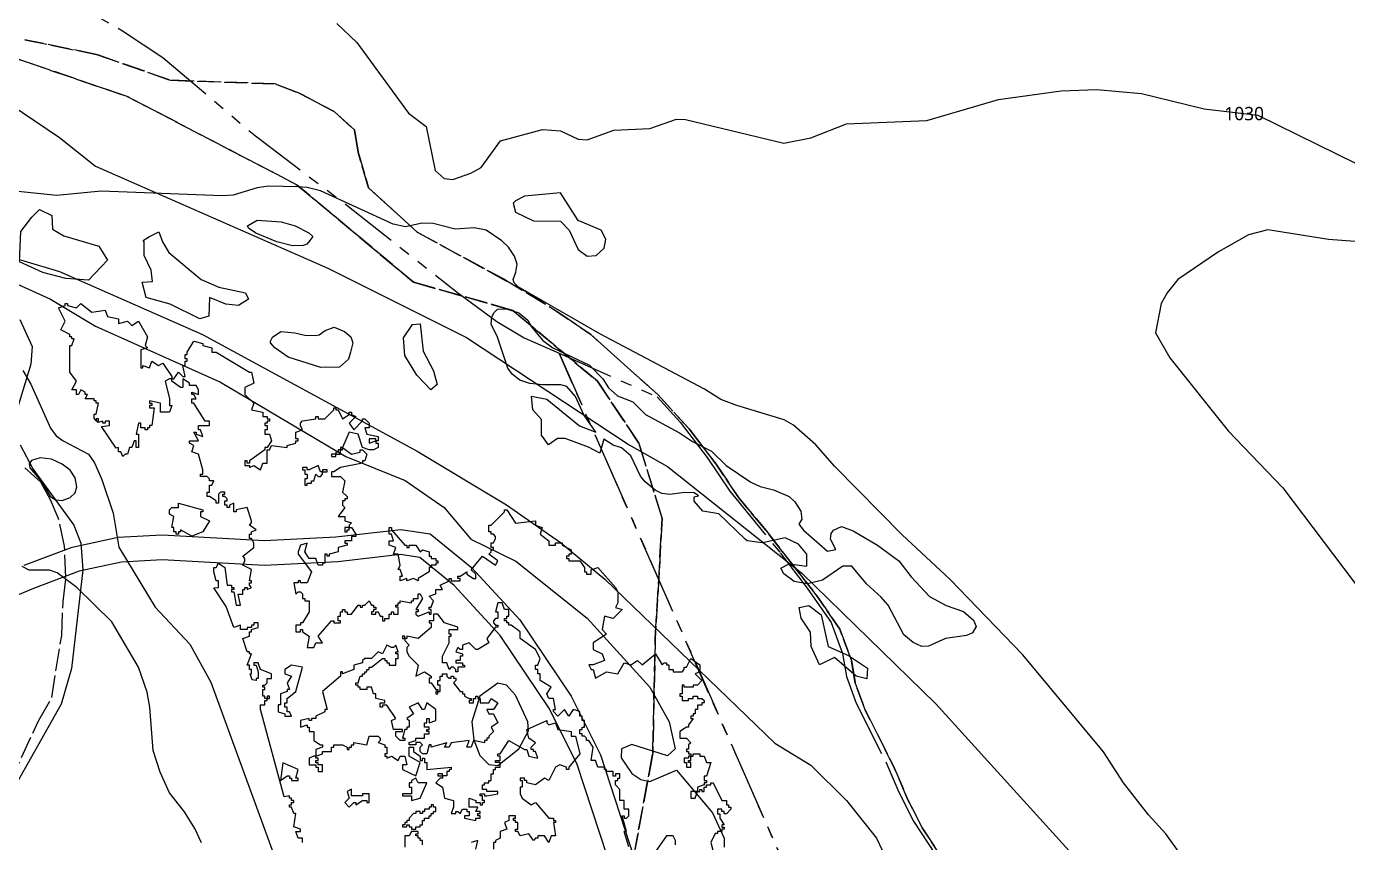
# Model space of a CAD drawing. Header units: metres. Extents: x -400 to 800, y -650 to 500.
# Drawn here: x 329.3 to 478.2, y 0.2 to 92.2 of the extents above; entities that cross this region are included whole.
import ezdxf
from ezdxf.enums import TextEntityAlignment as Align

# ---------------------------------------------------------------- set-up
doc = ezdxf.new("R2010")
doc.units = ezdxf.units.M
doc.header["$LTSCALE"] = 2
doc.linetypes.add('DASHED', pattern=[1.524, 1.27, -0.254])
doc.linetypes.add('PHANTOM', pattern=[6.35, 3.175, -0.635, 0.635, -0.635, 0.635, -0.635])
for name, color, linetype in [('SITE-FLOOD-LIMIT', 5, 'DASHED'), ('SITE-PATH', 84, 'CONTINUOUS'), ('SITE-PROPERTY', 7, 'PHANTOM'), ('SITE-TREE-CANOPY', 94, 'CONTINUOUS'), ('SITE-WATER-EDGE', 5, 'CONTINUOUS'), ('TEXT-CONTOUR', 8, 'CONTINUOUS'), ('TOPO-CONTOUR-MAJOR', 8, 'CONTINUOUS'), ('TOPO-CONTOUR-MINOR', 9, 'CONTINUOUS')]:
    doc.layers.add(name, color=color, linetype=linetype)
doc.styles.add('OpenSans', font='OpenSans-Regular.ttf')

msp = doc.modelspace()

# ---------------------------------------------------------------- linework, layer by layer
at = {"layer": 'SITE-FLOOD-LIMIT'}
for points in [[(320.42, 91.24), (340.64, 84.31), (359.83, 74.33), (372.93, 63.38), (384.11, 60.21), (393.65, 52.22), (398.32, 45.24), (400.95, 36.79), (400.17, 23.25), (399.89, 10.32), (397.74, -1.33), (396.35, -12.48), (390.79, -25.46), (377.39, -51.82), (366.03, -68.36), (356.7, -80.63), (344.18, -95.54), (336.13, -104.65), (323.33, -128.88)], [(323.33, -128.88), (336.13, -104.65), (344.18, -95.54), (356.7, -80.63), (366.03, -68.36), (377.39, -51.82), (390.79, -25.46), (396.35, -12.48), (397.74, -1.33), (399.89, 10.32), (400.17, 23.25), (400.95, 36.79), (398.32, 45.24), (393.65, 52.22), (384.11, 60.21), (372.93, 63.38), (359.83, 74.33), (340.64, 84.31), (320.42, 91.24)], [(432.69, -1.81), (430.26, 1.92), (428.6, 5.15), (427.14, 8.59), (423.81, 15.21), (422.71, 18.2), (422.27, 20.78), (420.97, 24.28), (418.28, 28.16), (412.61, 35.46), (409.57, 39.09), (407.03, 42.87), (403.99, 46.85), (400.44, 50.72), (392.89, 57.5), (386.13, 62), (373.34, 69.02), (367.85, 74.02), (366.69, 78.04), (366.27, 80.53), (363.99, 82.61), (360.05, 84.68), (357.35, 85.72), (345.51, 86.14), (337.21, 89.04), (329.12, 90.7)], [(329.12, 90.7), (337.21, 89.04), (345.51, 86.14), (357.35, 85.72), (360.05, 84.68), (363.99, 82.61), (366.27, 80.53), (366.69, 78.04), (367.85, 74.02), (373.34, 69.02), (383.01, 63.79), (389.2, 60.05), (392.89, 57.5), (400.44, 50.72), (403.99, 46.85), (407.03, 42.87), (409.57, 39.09), (412.61, 35.46), (418.28, 28.16), (420.97, 24.28), (422.27, 20.78), (422.71, 18.2), (423.81, 15.21), (427.14, 8.59), (428.6, 5.15), (430.26, 1.92), (432.69, -1.81)], [(327.46, 7.05), (330.67, 13.97), (332.15, 16.57), (333.28, 23.59), (333.44, 27.41), (333.75, 30.11), (333.6, 33.62), (332.89, 36.83), (332.03, 38.86), (330.92, 40.85), (329.14, 42.48)]]:
    msp.add_lwpolyline(points, dxfattribs=at)
at = {"layer": 'SITE-PATH'}
for points in [[(329.04, 31.49), (334.47, 33.53), (339.63, 34.64), (344.6, 34.9), (356.14, 34.27), (364.16, 34.69), (371.5, 35.52), (374.8, 35.04), (379.45, 31.24), (384.89, 25.32), (390.68, 16.72), (393.99, 10.11), (400.01, -8.33)], [(397.32, -9.14), (391.38, 9.05), (388.25, 15.3), (382.67, 23.57), (377.52, 29.19), (373.63, 32.37), (371.46, 32.69), (364.39, 31.89), (356.14, 31.45), (344.59, 32.09), (340, 31.84), (335.26, 30.83), (330.09, 28.87), (316.28, 23.09)]]:
    msp.add_lwpolyline(points, dxfattribs=at)
at = {"layer": 'SITE-PROPERTY'}
for points in [[(326.12, 99.22), (330.79, 96.95), (340.13, 91.72), (344.69, 88.71), (355.1, 79.87), (365.42, 72.05), (377.87, 62.22), (382.33, 58.95), (385.4, 57.11), (389.32, 55.38), (413.9, -0.4), (421.55, -17.74), (283.84, -18.14)], [(326.12, 99.22), (330.79, 96.95), (340.13, 91.72), (344.69, 88.71), (355.1, 79.87), (365.42, 72.05), (377.87, 62.22), (382.33, 58.95), (385.4, 57.11), (389.32, 55.38), (413.9, -0.4), (421.55, -17.74), (283.84, -18.14)], [(421.55, -17.74), (389.32, 55.38), (400.37, 50.46), (402.99, 47.6), (406.03, 43.62), (408.57, 39.84), (414.24, 32.89), (417.28, 28.91), (419.97, 25.03), (421.27, 21.54), (421.72, 18.94), (422.81, 15.96), (426.14, 9.34), (427.6, 5.91), (429.26, 2.67), (431.7, -1.06)]]:
    msp.add_lwpolyline(points, dxfattribs=at)
at = {"layer": 'SITE-TREE-CANOPY'}
for points in [[(332.24, 69.34), (333.51, 68.62), (337.48, 67.43), (338.44, 65.85), (336.3, 63.62), (333.75, 63.78), (331.14, 64.49), (328.53, 65.67), (328.66, 69.08), (329.91, 70.71), (330.78, 71.58), (332.17, 70.89)], [(361.24, 68.09), (360.91, 67.66), (360.48, 67.5), (359.29, 67.46), (357.51, 67.92), (355.15, 68.92), (354.34, 69.47), (354.23, 69.74), (355.32, 70.37), (358.02, 70.19), (359.59, 69.73), (361.14, 68.96), (361.57, 68.52)], [(343.19, 68.54), (344.24, 69.07), (344.63, 67.91), (345.35, 66.72), (348.99, 63.7), (350.98, 62.83), (354, 62.2), (354.31, 61.48), (353.2, 60.76), (351.77, 60.92), (349.95, 61.64), (349.87, 59.57), (348.83, 59.25), (345.5, 60.92), (342.8, 61.64), (342.33, 63.38), (343.52, 63.47), (343.36, 64.74), (342.56, 66.4), (342.56, 67.91), (342.44, 68.08)], [(345.43, 52.49), (344.93, 52.24), (345.43, 50.24), (345.43, 49.5), (345.68, 49.5), (345.43, 48.74), (344.43, 48.74), (344.43, 49.74), (343.18, 50), (343.18, 49.74), (343.43, 49.74), (343.43, 49.5), (343.18, 49.5), (343.18, 49.24), (343.68, 49.24), (343.43, 47.24), (343.18, 47.24), (343.18, 46.99), (342.93, 46.99), (342.93, 46.74), (342.68, 46.74), (342.68, 46.99), (342.18, 46.99), (342.18, 47.49), (341.93, 47.49), (341.68, 46.25), (341.93, 46.25), (341.93, 44.75), (341.68, 44.75), (341.68, 45.49), (341.43, 45.49), (341.18, 44.75), (340.93, 44.75), (340.68, 43.99), (340.43, 43.99), (340.18, 43.75), (339.93, 44.25), (339.68, 44.28), (339.68, 44.75), (339.43, 44.67), (337.76, 47.13), (338.68, 47.24), (338.68, 47.74), (338.18, 47.74), (338.18, 47.49), (337.93, 47.49), (337.93, 47.74), (337.36, 47.58), (337.21, 47.74), (337.43, 47.74), (337.43, 47.99), (337.18, 47.99), (337.18, 47.77), (336.93, 48.05), (336.93, 48.5), (337.18, 48.5), (337.43, 49.74), (337.18, 49.74), (337.18, 50), (336.93, 50), (336.93, 50.24), (335.93, 50.24), (336.18, 50.74), (335.93, 50.74), (335.93, 51), (335.43, 51.24), (335.18, 50.74), (334.93, 50.74), (334.93, 51.24), (334.43, 51.24), (334.93, 52.24), (334.18, 53.25), (334.18, 56.24), (334.43, 56.24), (334.68, 56.99), (334.43, 56.99), (334.43, 57.24), (334.18, 57.24), (334.18, 57.49), (333.18, 58), (333.68, 59), (332.93, 60.5), (333.68, 60.74), (333.68, 60.99), (333.93, 60.99), (333.93, 60.74), (334.93, 60.5), (335.43, 60.99), (336.68, 60), (338.18, 60.24), (338.43, 59.5), (339.68, 59.24), (339.68, 58.74), (340.68, 59), (341.18, 58.5), (341.93, 59), (342.93, 57.24), (342.68, 56.25), (342.93, 55.99), (342.18, 55.75), (342.18, 53.75), (342.43, 53.75), (342.43, 53.99), (343.18, 53.75), (343.43, 54.49), (344.18, 53.99), (344.68, 54.25), (345.68, 52.74), (345.68, 52.49)], [(411.95, 34.07), (410.54, 34.25), (410.28, 34.42), (407.34, 37.27), (405.51, 37.59), (404.56, 38.7), (404.56, 39.18), (405.02, 39.3), (404.55, 39.66), (403.47, 39.69), (401.81, 39.47), (400.91, 39.59), (400.17, 39.95), (399.04, 40.88), (398.51, 41.54), (397.4, 43.82), (396.38, 44.7), (395.41, 45.03), (394.37, 45.69), (393.92, 44.1), (392.65, 44.81), (390.03, 45.77), (389.16, 45.77), (388.13, 45.04), (387.33, 46.16), (387.33, 47.9), (386.38, 49.01), (386.22, 50.53), (387.96, 50.2), (391.62, 47.19), (393.48, 46.47), (392.1, 48.42), (391.16, 50.49), (390.2, 51.64), (389.52, 51.83), (387.47, 51.8), (386.04, 51.95), (384.91, 52.35), (384.05, 53.01), (383.57, 53.71), (382.37, 57.19), (381.68, 58.66), (381.74, 59.47), (382.02, 59.95), (382.4, 60.33), (383.39, 60.37), (384.78, 59.92), (385.8, 59.09), (386.22, 58.34), (387.45, 56.86), (388.62, 55.98), (392.76, 54.04), (394.26, 52.51), (394.89, 51.47), (395.91, 50.59), (397.65, 49.89), (399.08, 48.46), (402.89, 46.4), (404.36, 45.42), (406.5, 44.36), (408.15, 42.72), (410.94, 40.85), (411.97, 40.35), (413.48, 40), (415.25, 39.23), (415.9, 38.62), (416.58, 37.59), (416.68, 36.68), (416.35, 36.13), (416.86, 35.44), (419.56, 33.06), (420.53, 33.26), (419.91, 34.41), (419.97, 35.05), (420.25, 35.43), (421.17, 35.85), (422.47, 35.36), (425.2, 33.75), (427.62, 31.99), (429, 30.19), (431.07, 27.97), (432.96, 26.95), (434.9, 26.29), (436.03, 25.3), (436.34, 24.59), (435.9, 23.89), (435.25, 23.57), (432.87, 23.23), (430.96, 22.38), (430.2, 22.34), (429.24, 22.78), (428.17, 23.66), (426.42, 26.98), (425.62, 27.91), (423.96, 29.39), (422.32, 31.39), (421.3, 31.39), (419, 29.81), (417.34, 29.41), (415.83, 29.65), (414.64, 30.53), (414.32, 31.16), (415.27, 31.64), (417.26, 31.39), (417.26, 32.75), (416.3, 33.86), (414.79, 34.57), (412.25, 34.02)], [(365.81, 55.51), (365.61, 54.7), (364.57, 53.8), (362.47, 53.77), (358.8, 54.95), (357.3, 55.99), (356.82, 56.54), (356.82, 56.75), (357.05, 57.18), (357.97, 57.82), (359.54, 57.69), (360.67, 57.4), (361.86, 57.39), (362.29, 57.45), (362.95, 57.93), (363.97, 58.32), (365.16, 57.84), (365.86, 57.24), (366.07, 56.54)], [(374, 55.6), (375.18, 53.39), (375.58, 51.87), (374.87, 51.24), (373.28, 52.91), (371.94, 55.13), (371.78, 57.11), (372.81, 58.63), (373.68, 58.7)], [(364.68, 44.74), (364.68, 44.49), (364.93, 44.49), (364.93, 44.74)], [(368.68, 45.75), (367.93, 45.75), (367.93, 45.24), (368.68, 45.49)], [(363.68, 43.99), (363.68, 43.74), (364.18, 43.74), (364.18, 43.99)], [(364.43, 44.49), (364.43, 44.24), (364.18, 44.24), (364.18, 43.99), (364.68, 43.99), (364.68, 44.49)], [(362.43, 42), (362.18, 42.74), (361.18, 42.24), (360.93, 42.24), (360.93, 42.5), (360.43, 42.5), (360.43, 42.24), (360.68, 42.24), (360.68, 41.74), (360.93, 41.74), (360.93, 41.24), (360.68, 41.24), (360.68, 40.5), (360.93, 40.5), (360.93, 40.74), (361.43, 40.74), (361.43, 41), (361.68, 41), (361.93, 41.74), (362.18, 41.5), (362.43, 41.5), (362.68, 41.74), (362.68, 42)], [(363.18, 42), (363.18, 42.24), (362.68, 42.24), (362.68, 42)], [(349.18, 35.25), (347.93, 34.75), (346.68, 35.49), (346.68, 35.25), (346.43, 35.25), (346.43, 34.99), (346.18, 34.99), (346.18, 35.25), (345.93, 35.25), (345.93, 35.75), (345.68, 35.75), (345.93, 36.99), (345.43, 37.24), (345.43, 37.74), (345.68, 37.99), (346.43, 37.99), (346.43, 38.49), (349.18, 37.74), (349.18, 37.49), (348.93, 37.49), (348.93, 36.99), (349.93, 36.49)], [(365.18, 35.75), (365.18, 35.24), (365.43, 35.24), (365.43, 35.49), (365.68, 35.49), (365.68, 35.75)], [(371.93, 33.74), (372.18, 33.74), (372.18, 33.5), (372.43, 33.5), (372.43, 33.74), (373.18, 33.74), (373.68, 33), (373.93, 33.24), (374.68, 33), (374.68, 32.5), (374.93, 32.5), (374.93, 32.24), (375.43, 32.24), (375.43, 32), (375.68, 32), (375.68, 31.74), (375.43, 31.74), (375.43, 31.5), (374.93, 31.5), (374.93, 31.24), (374.68, 31.24), (374.68, 30.74), (373.43, 29.99), (373.43, 29.74), (372.93, 29.99), (372.18, 29.74), (372.18, 29.99), (371.43, 29.74), (371.43, 30.24), (371.68, 30.24), (371.43, 31), (371.18, 31), (371.43, 31.5), (371.18, 32.74), (370.68, 32.74), (370.93, 33.5), (370.18, 33.74), (370.18, 34.24), (370.68, 34.24), (370.43, 34.99), (370.18, 34.99), (370.18, 35.75), (370.43, 35.75), (370.43, 35.49)], [(419.64, 22.35), (421.94, 21.31), (424.09, 19.89), (424, 18.7), (422.81, 19.01), (420.36, 21.08), (418.69, 20.28), (417.73, 22.35), (417.65, 23.94), (416.62, 25.52), (416.39, 26.71), (417.49, 26.95), (418.85, 25.92)], [(371.93, 23.5), (371.68, 23.5), (371.68, 23.24), (371.93, 23.24)], [(358.93, 17.49), (358.68, 17.49), (358.68, 17.25), (357.93, 16.99), (357.93, 15.75), (357.68, 15.75), (357.68, 14.99), (358.43, 14.74), (358.43, 14.49), (359.18, 14.49), (358.93, 14.99), (358.68, 14.99), (358.68, 15.49), (358.43, 15.49), (358.43, 15.99), (358.68, 15.99), (358.68, 16.49), (359.68, 17.25), (360.43, 19.99), (359.18, 20.24), (358.43, 19.74), (358.43, 19.24), (359.18, 18.99), (358.68, 18.25)], [(356.68, 16.49), (356.68, 16.75), (356.43, 16.75), (356.43, 16.49)], [(375.43, 17.25), (375.43, 16.99), (375.68, 16.99), (375.68, 17.25)], [(357.93, 7.25), (358.68, 7.75), (358.93, 7.75), (358.93, 7.49), (359.18, 7.49), (359.18, 7.25), (359.93, 7.25), (359.93, 7.49), (359.68, 7.49), (359.93, 8.49), (358.18, 9.24)], [(361.68, 9.99), (361.18, 9.74), (361.18, 8.99), (361.93, 8.99), (361.93, 8.75), (362.18, 8.75), (362.18, 8.25), (362.68, 8.25), (362.68, 8.99), (362.18, 8.99), (362.18, 9.24), (361.93, 9.24), (361.93, 9.49), (362.18, 9.49), (362.18, 9.74), (361.93, 9.74), (361.93, 9.99)], [(403.93, 9.99), (403.93, 9.75), (403.43, 9.75), (403.43, 9.25), (403.68, 9.25), (403.68, 8.75), (404.18, 8.75), (404.18, 9.25), (403.93, 9.25), (403.93, 9.49), (404.18, 9.49), (404.18, 9.99)], [(372.68, 7.25), (372.68, 6.99), (372.43, 6.99), (372.43, 6.49), (372.68, 6.49), (372.68, 5.74), (371.68, 5.74), (371.68, 5.49), (372.68, 5.49), (372.68, 4.99), (373.68, 5.24), (374.43, 6.99), (373.43, 6.99), (373.18, 7.49)], [(376.18, 7.99), (375.68, 7.99), (375.68, 7.75), (376.18, 7.75)], [(367.93, 4.74), (367.93, 5.74), (367.18, 5.74), (367.18, 5.49), (365.93, 5.49), (365.93, 6.25), (365.43, 5.99), (365.68, 5.24), (365.18, 4.74), (365.68, 4.24), (366.18, 4.74), (366.43, 4.74), (366.43, 4.49), (367.18, 4.99), (367.68, 4.99), (367.68, 4.74)], [(404.18, 6), (404.18, 5.24), (404.68, 5.24), (404.93, 6)], [(374.93, 4.24), (374.68, 4.24), (374.68, 4), (374.18, 4), (374.18, 3.74), (373.93, 3.74), (373.93, 3.5), (373.68, 3.5), (373.68, 3.74), (373.18, 3.74), (373.18, 3.5), (372.93, 3.5), (372.43, 3), (372.43, 2.74), (372.18, 2.74), (372.18, 2.5), (371.93, 2.5), (371.93, 2.24), (371.68, 2.24), (371.68, 2), (372.18, 2), (372.18, 2.24), (372.43, 2.24), (372.43, 2), (372.68, 2), (372.68, 1.74), (373.18, 1.74), (373.18, 2), (373.68, 2), (373.68, 2.24), (373.93, 2.24), (373.93, 2.74), (374.18, 2.74), (374.18, 3), (374.68, 3), (374.68, 3.24), (374.93, 3.24), (374.93, 3.5), (375.18, 3.5), (375.18, 3.74), (375.43, 3.74), (375.43, 4.24), (375.18, 4.24), (375.18, 4.5), (374.93, 4.5)]]:
    msp.add_lwpolyline(points, close=True, dxfattribs=at)
for points in [[(360.43, 0.24), (360.43, 0.74), (359.93, 0.74), (359.68, 1.5), (360.18, 1.5), (360.18, 1.74), (359.43, 2), (359.68, 3.5), (359.43, 3.5), (359.18, 4.24), (358.93, 4.24), (358.93, 4.49), (359.18, 4.49), (359.18, 4.74), (359.43, 4.74), (359.43, 4.99), (359.18, 4.99), (359.18, 5.24), (358.93, 5.24), (358.93, 5.49), (358.35, 5.39), (355.68, 15.25), (355.68, 15.75), (356.18, 15.75), (356.18, 16.25), (356.43, 16.25), (356.43, 16.49), (356.18, 16.49), (356.18, 16.75), (355.93, 16.75), (355.93, 17.49), (356.18, 17.49), (356.18, 17.75), (355.93, 17.75), (355.93, 17.99), (356.18, 17.99), (356.43, 18.25), (356.43, 18.74), (356.93, 18.74), (356.93, 19.24), (355.68, 19.74), (355.43, 20.5), (354.93, 20.5), (354.93, 20.24), (355.18, 20.24), (355.43, 19.49), (355.43, 18.74), (355.18, 18.74), (355.18, 18.49), (354.73, 18.56), (354.51, 19.24), (354.68, 19.24), (354.68, 19.74), (354.43, 19.74), (354.43, 20.24), (354.19, 20.24), (354.68, 21.5), (354.43, 21.5), (354.43, 21.74), (354.18, 21.74), (353.68, 23.24), (354.43, 23.49), (354.43, 23.99), (354.68, 23.99), (354.68, 24.24), (355.43, 24.49), (355.43, 24.99), (354.93, 24.99), (354.93, 24.74), (354.68, 24.74), (354.68, 24.49), (354.18, 24.49), (354.18, 24.24), (353.43, 24.24), (353.43, 24.74), (352.69, 24.49), (351.82, 26.83), (350.43, 28.94), (350.93, 28.99), (350.93, 29.74), (350.68, 29.74), (350.43, 30.74), (350.43, 31.24), (350.68, 31.24), (350.93, 31.74), (351.68, 31.24), (351.93, 29.24), (352.43, 29.24), (352.43, 28.99), (352.68, 28.99), (352.68, 28.74), (352.43, 28.74), (352.43, 28.49), (352.68, 28.49), (352.93, 26.99), (353.43, 26.99), (353.18, 28.24), (353.68, 28.24), (353.68, 28.74), (353.93, 28.74), (353.93, 28.99), (354.18, 28.99), (354.18, 28.74), (354.68, 28.99), (354.43, 29.24), (354.43, 29.49), (354.68, 29.49), (354.68, 29.74), (354.43, 29.74), (354.68, 31), (353.68, 31.5), (353.93, 32), (353.93, 32.24), (353.68, 32.5), (354.93, 33.49), (354.93, 33.99), (354.68, 34.49), (354.43, 34.49), (354.43, 34.99), (354.68, 34.99), (354.68, 35.25), (355.18, 35.49), (354.43, 35.99), (354.68, 36.25), (354.68, 36.49), (354.18, 37.99), (352.93, 37.74), (352.93, 37.49), (352.68, 37.49), (352.68, 38.49), (352.18, 38.24), (352.18, 37.99), (351.93, 37.99), (351.93, 38.24), (351.68, 38.24), (351.68, 38.74), (351.93, 38.74), (351.93, 38.99), (351.68, 39.24), (351.43, 39.24), (351.43, 39.5), (351.68, 39.5), (351.68, 39.74), (351.18, 39.74), (350.93, 39.5), (350.93, 38.49), (350.68, 38.49), (350.68, 38.74), (349.93, 39.24), (349.68, 39.24), (349.68, 39.74), (349.93, 39.74), (349.93, 40.5), (350.18, 40.5), (350.43, 41), (349.93, 41), (349.93, 41.24), (349.68, 41.5), (348.93, 41.5), (348.93, 41.74), (349.18, 41.74), (349.18, 42.24), (348.68, 43.99), (347.93, 44.25), (348.18, 44.99), (347.68, 45.25), (347.68, 45.49), (348.68, 45.49), (348.18, 46.49), (348.43, 46.49), (348.43, 46.25), (349.18, 45.99), (348.93, 46.75), (348.68, 46.75), (348.68, 47.24), (349.93, 47.24), (349.93, 47.74), (349.43, 47.74), (348.18, 49.74), (347.93, 49.74), (347.93, 50.24), (348.43, 50.24), (348.18, 50.74), (347.93, 50.74), (347.93, 51), (348.68, 50.74), (348.68, 51.24), (348.43, 51.74), (347.68, 51.74), (347.68, 51.99), (346.93, 52.49), (346.93, 51.5), (346.68, 51.5), (345.68, 52.24), (345.68, 52.49), (345.93, 52.49), (346.43, 53.24), (346.93, 52.74), (347.18, 52.74), (346.93, 53.99), (347.18, 53.99), (347.18, 54.49), (347.43, 54.49), (347.43, 54.75), (347.18, 54.75), (347.18, 55.25), (347.43, 55.25), (347.43, 55.49), (348.18, 56.75), (349.18, 56.49), (349.18, 56.25), (350.18, 55.99), (350.18, 55.49), (350.68, 55.49), (354.43, 53.24), (354.68, 53.24), (354.93, 52), (353.93, 51.5), (353.93, 50.74), (354.93, 49.74), (354.68, 48.99), (355.93, 48.74), (355.93, 48.24), (356.43, 48.24), (356.43, 47.99), (356.68, 47.99), (356.68, 47.74), (356.43, 47.74), (356.43, 47.49), (356.18, 47.49), (356.18, 47.25), (356.43, 47.25), (356.43, 46.75), (356.18, 46.75), (356.18, 46.25), (356.68, 46.25), (356.93, 45.49), (356.43, 44.75), (356.18, 44.75), (356.18, 44.49), (354.43, 43.24), (354.43, 42.99), (354.18, 42.99), (354.18, 43.24), (353.93, 43.24), (353.93, 42.74), (354.43, 42.74), (354.43, 42.5), (354.93, 42.74), (355.68, 42.24), (355.93, 42.99), (356.43, 42.99), (356.43, 44.49), (356.68, 44.49), (356.93, 44.99), (358.68, 44.75), (358.68, 44.99), (359.68, 45.25), (359.68, 45.49), (359.93, 45.49), (359.93, 45.75), (359.68, 45.75), (359.68, 46.49), (360.43, 46.75), (360.18, 47.25), (360.18, 47.49), (360.43, 47.75), (361.93, 47.99), (361.93, 48.24), (362.18, 48.24), (362.18, 47.99), (362.93, 47.99), (363.93, 48.99), (363.93, 49.24), (364.18, 49.24), (364.18, 48.99), (364.43, 48.99), (364.93, 47.99), (365.68, 48.49), (365.68, 48.74), (365.93, 48.74), (365.93, 48.49), (366.43, 48.24), (365.68, 47.49), (366.18, 46.75), (367.18, 47.75), (367.18, 47.99), (367.43, 47.99), (367.93, 47.49), (367.93, 46.99), (367.43, 46.99), (367.68, 46.25), (368.93, 45.99), (368.93, 45.49), (368.68, 45.49), (368.68, 45.24), (368.93, 45.24), (368.93, 44.74), (368.43, 44.49), (367.93, 44.49), (367.18, 44.74), (366.68, 46.25), (365.68, 46.49), (364.93, 44.74), (365.93, 43.99), (366.93, 44.24), (366.93, 44.49), (367.18, 44.49), (367.68, 43.99), (367.43, 43.24), (367.18, 43.24), (367.18, 43), (364.68, 42.5), (363.93, 42), (363.68, 42), (363.68, 41.5), (364.68, 41.5), (365.18, 41), (364.93, 39.74), (365.43, 39.24), (365.43, 38.99), (365.18, 38.99), (365.18, 38.74), (364.93, 38.74), (364.93, 38.25), (365.18, 37.99), (364.43, 36.99), (365.18, 36.99), (365.18, 36.49), (365.93, 36.25), (365.68, 35.99), (365.68, 35.75), (365.93, 35.75), (366.43, 34.99), (366.43, 34.74), (365.93, 34.74), (365.93, 34.24), (365.18, 34.24), (365.18, 33.99), (365.43, 33.99), (365.43, 33.74), (364.43, 33.49), (364.43, 33), (363.43, 32.74), (363.43, 32.5), (363.18, 32.5), (363.18, 32.74), (362.93, 32.74), (362.93, 31.74), (362.68, 31.74), (362.68, 31.5), (362.18, 31.5), (361.93, 32.24), (361.18, 32.24), (360.68, 33), (360.93, 33.99), (360.18, 33.74), (359.93, 33), (359.93, 32.74), (361.43, 30.74), (360.93, 29.49), (360.18, 29.49), (360.18, 29.74), (359.93, 29.74), (359.93, 29.49), (359.43, 29.49), (359.68, 28.24), (359.93, 28.49), (360.18, 28.49), (360.43, 28.25), (360.43, 27.75), (360.68, 27.75), (360.68, 27.49), (361.18, 27.49), (361.18, 26.25), (360.43, 24.99), (360.18, 24.99), (360.18, 24.74), (359.68, 24.74), (359.68, 23.99), (360.18, 23.99), (360.18, 24.24), (360.43, 24.24), (360.43, 23.99), (361.18, 23.49), (360.93, 22.24), (361.68, 22.24), (361.93, 22.74), (362.68, 22.74), (362.18, 23.5), (363.68, 25.24), (363.93, 25.24), (363.93, 24.99), (364.68, 24.99), (364.68, 25.24), (364.43, 25.24), (364.43, 25.75), (364.68, 25.75), (364.68, 26.25), (364.93, 26.25), (364.93, 26.49), (365.18, 26.49), (365.18, 26.25), (365.43, 26.25), (365.43, 25.99), (365.93, 25.99), (366.68, 26.99), (366.93, 26.99), (366.93, 26.75), (367.18, 26.75), (367.18, 26.99), (367.43, 26.99), (367.93, 27.49), (368.18, 26.99), (368.43, 26.99), (368.43, 26.75), (368.68, 26.75), (368.68, 26.49), (368.43, 26.49), (368.43, 26.25), (368.18, 26.25), (368.18, 25.99), (368.68, 25.99), (368.68, 26.25), (368.93, 26.25), (369.18, 25.74), (369.43, 25.74), (369.43, 25.24), (369.68, 25.24), (369.68, 25.49), (370.18, 25.49), (370.18, 25.99), (370.43, 25.99), (370.43, 26.25), (370.68, 26.25), (370.68, 25.99), (371.18, 25.99), (371.18, 26.75), (370.93, 26.75), (370.93, 26.99), (371.18, 26.99), (371.18, 27.25), (371.43, 27.25), (371.43, 27.49), (372.68, 27.25), (372.68, 27.49), (372.93, 27.49), (372.93, 27.75), (373.43, 27.75), (373.43, 28.25), (373.68, 28.25), (373.93, 27.75), (373.18, 26.49), (373.43, 26.49), (373.43, 26.25), (373.18, 26.25), (373.18, 25.99), (373.43, 25.74), (374.68, 26.25), (374.68, 25.99), (374.93, 25.99), (374.93, 26.49), (374.68, 26.49), (374.68, 26.75), (374.93, 26.75), (375.18, 27.49), (374.68, 27.99), (375.43, 28.25), (375.43, 28.75), (376.18, 28.75), (375.93, 29.25), (376.93, 29.74), (376.93, 29.99), (377.18, 29.99), (377.18, 29.74), (378.18, 29.74), (378.18, 29.99), (377.93, 29.99), (377.93, 30.24), (378.18, 30.24), (378.93, 30.74), (378.93, 30.49), (379.68, 29.99), (379.93, 29.99), (379.93, 30.49), (379.43, 30.99), (380.68, 32.5), (382.18, 31.5), (382.43, 32), (381.43, 32.74), (381.68, 33), (381.68, 33.24), (381.93, 33.24), (381.93, 33.5), (381.68, 33.5), (381.68, 34), (381.93, 34), (382.18, 34.5), (382.18, 34.74), (381.93, 34.99), (381.68, 34.99), (381.68, 35.24), (381.43, 35.24), (381.43, 35.99), (381.68, 35.99), (383.18, 37.49), (383.18, 37.75), (383.43, 37.75), (384.43, 36.24), (386.68, 36.49), (386.68, 35.99), (387.43, 35.74), (387.18, 34.99), (388.18, 34.24), (388.18, 33.74), (388.93, 33.74), (388.93, 34), (389.68, 34), (389.68, 33.74), (390.68, 33.24), (390.68, 32.74), (390.43, 32.74), (390.43, 32.5), (390.18, 32.5), (390.18, 32.24), (390.43, 32.24), (390.43, 31.99), (391.68, 31.99), (392.18, 31.24), (392.18, 30.74), (392.43, 30.74), (392.43, 30.49), (392.93, 30.49), (392.93, 30.99), (393.68, 31.24), (395.68, 28.99), (395.93, 28.49), (395.93, 27.24), (395.68, 26.74), (396.43, 26.49), (395.43, 25.5), (394.43, 25.74), (394.18, 24.24), (394.68, 23.74), (393.18, 22.74), (393.18, 21.99), (394.18, 21.49), (394.43, 20.74), (393.18, 20.25), (392.68, 20.25), (392.93, 19.75), (393.18, 19.75), (393.43, 18.75), (394.68, 19.49), (395.93, 19.25), (396.68, 20.49), (397.43, 20.25), (398.18, 20.75), (398.68, 20.25), (400.18, 21.49), (400.93, 20.25), (401.18, 20.49), (401.43, 20.49), (401.43, 20.25), (401.68, 20.25), (401.68, 19.75), (402.18, 19.75), (402.18, 19.49), (403.18, 19.49), (403.43, 19.75), (403.43, 19.99), (403.68, 19.99), (404.18, 20.99), (405.18, 20.25), (405.18, 19.49), (404.68, 19.25), (405.43, 18.49), (404.93, 17.99), (404.43, 17.99), (404.43, 17.74), (403.43, 17.74), (403.43, 17.99), (403.18, 17.99), (403.18, 16.99), (402.93, 16.99), (402.93, 16.74), (403.18, 16.74), (403.18, 16.24), (403.93, 16.24), (403.93, 16.49), (404.43, 16.49), (404.43, 16.74), (404.93, 16.74), (404.93, 16.49), (405.43, 16.49), (405.68, 16.24), (405.68, 16), (405.43, 16), (405.43, 15.74), (404.93, 15.74), (404.93, 15.24), (404.68, 15.24), (404.68, 14.74), (404.43, 14.74), (404.43, 14.5), (404.18, 14.5), (404.18, 14.24), (404.43, 14.24), (403.93, 13.5), (403.93, 13.24), (403.68, 13.24), (402.93, 12.74), (402.93, 11.99), (403.68, 11.99), (404.18, 11.49), (403.93, 11.25), (403.93, 10.75), (403.68, 10.75), (403.68, 10.49), (403.93, 10.49), (403.93, 10.25), (404.18, 10.25), (404.18, 9.99), (404.43, 9.99), (404.43, 10.25), (405.18, 10.25), (405.18, 9.99), (405.68, 9.99), (405.93, 9.25), (406.43, 9.25), (405.93, 7.74), (405.68, 7.74), (405.68, 7.24), (405.93, 7.24), (405.93, 6.99), (405.68, 6.99), (405.68, 6.74), (404.93, 6.5), (404.93, 6), (405.18, 6), (405.18, 6.24), (405.43, 6.24), (405.43, 6), (405.68, 6), (405.68, 6.5), (405.93, 6.5), (405.93, 6.74), (406.43, 6.74), (406.43, 6.99), (406.68, 6.99), (407.68, 5), (408.18, 5), (408.18, 4.5), (408.43, 4.5), (408.43, 4.24), (408.68, 4.24), (408.68, 4), (408.18, 3.49), (407.93, 3.49), (407.93, 3.74), (407.68, 3.74), (407.68, 4), (407.18, 4), (407.18, 3.49), (407.43, 3.49), (407.43, 2.99), (407.93, 2.24), (407.68, 2.24), (407.68, 1.99), (407.93, 1.99), (407.93, 1.75), (407.68, 1.75), (407.68, 1.49), (407.18, 1.49), (407.18, 1.25), (406.93, 1.25), (406.43, 0.25), (406.68, -0.75)], [(397.18, -0.25), (396.68, 1.49), (396.93, 1.49), (396.43, 3.24), (396.68, 3.24), (396.68, 2.99), (396.93, 2.99), (397.18, 3.24), (397.18, 4), (396.68, 4), (396.68, 5), (396.18, 5), (396.18, 6.24), (395.68, 6.74), (395.68, 7.24), (395.93, 7.24), (395.93, 7.49), (396.18, 7.49), (396.18, 7.99), (395.68, 7.99), (395.68, 7.74), (395.43, 7.74), (395.43, 8.25), (394.68, 8.25), (394.68, 8.49), (394.43, 8.49), (394.43, 8.75), (393.68, 8.75), (393.43, 9.49), (392.93, 9.49), (393.18, 10.99), (392.68, 11.74), (392.43, 11.74), (392.43, 11.99), (392.18, 12.24), (391.93, 12.24), (391.93, 12.49), (391.68, 12.49), (391.68, 13), (391.93, 13), (391.93, 13.24), (392.18, 13.24), (392.18, 14), (391.93, 14), (391.93, 14.5), (391.68, 14.5), (391.68, 15), (390.93, 15.24), (390.43, 14.5), (389.93, 15.24), (389.18, 14.5), (388.68, 15), (388.68, 15.24), (388.93, 15.24), (388.68, 16.49), (388.18, 16.49), (387.93, 16.99), (388.43, 17.75), (387.18, 18.49), (387.18, 19.25), (386.93, 19.25), (386.93, 19.75), (386.68, 19.75), (386.68, 20.24), (386.93, 20.24), (387.18, 20.99), (386.68, 22), (384.93, 23.24), (384.93, 24), (383.93, 24.74), (383.68, 24.74), (383.68, 24.99), (383.43, 24.99), (383.43, 25.24), (383.18, 25.24), (383.18, 25.49), (383.43, 25.49), (383.43, 25.74), (383.68, 25.74), (383.68, 26.49), (383.18, 26.49), (382.93, 27.25), (382.43, 27.25), (382.18, 26.24), (382.43, 26.24), (382.43, 25.49), (382.18, 25.49), (381.93, 25.24), (381.93, 24.99), (382.18, 24.74), (382.43, 24.74), (382.43, 24.5), (382.18, 24.5), (381.18, 23.24), (381.43, 22.74), (380.18, 22), (379.93, 22), (379.18, 22.74), (378.43, 22.5), (378.43, 22), (378.18, 22), (377.93, 22.24), (377.68, 21.74), (378.43, 21.5), (378.43, 21.24), (378.18, 21.24), (378.18, 20.74), (377.68, 20.74), (377.68, 20.49), (378.43, 20.49), (378.43, 20.24), (378.68, 20.24), (378.68, 19.99), (377.93, 19.99), (377.93, 19.49), (377.68, 19.49), (377.68, 19.74), (377.43, 19.99), (377.18, 19.99), (376.93, 19.74), (376.68, 20.49), (376.18, 20.49), (376.18, 21.24), (376.93, 22.74), (376.93, 23.5), (377.18, 23.5), (377.18, 23.74), (376.93, 23.74), (376.93, 24.24), (377.93, 24.24), (377.93, 24.5), (376.43, 24.99), (375.68, 25.99), (375.18, 25.99), (375.18, 25.24), (374.68, 25.24), (374.68, 24.99), (374.93, 24.99), (374.93, 24.49), (373.43, 23.24), (372.18, 23.5), (372.18, 23.24), (371.93, 23.24), (371.93, 23), (372.43, 22.5), (372.18, 22.24), (372.18, 21.74), (372.43, 21.24), (373.43, 20.24), (373.18, 18.99), (374.18, 19.49), (374.93, 18.99), (374.93, 18.75), (374.68, 18.75), (374.68, 18.25), (374.93, 18.25), (375.43, 17.49), (375.68, 17.49), (375.68, 17.25), (375.93, 17.25), (375.93, 17.99), (375.68, 17.99), (375.68, 18.49), (375.93, 18.49), (375.93, 18.99), (376.18, 18.99), (376.18, 19.25), (376.68, 19.25), (376.68, 18.99), (376.93, 18.75), (377.18, 18.75), (377.18, 18.99), (377.43, 18.99), (377.43, 18.75), (377.68, 18.75), (377.68, 18.49), (377.43, 18.25), (378.18, 17.25), (378.43, 17.25), (378.43, 16.99), (378.68, 16.99), (378.68, 16.75), (379.18, 16.49), (379.43, 16.49), (379.43, 16.24), (379.18, 16.24), (379.18, 15.99), (379.68, 15.99), (379.68, 16.49), (379.93, 16.49), (379.93, 16.75), (380.18, 16.75), (380.18, 16.49), (380.43, 16.49), (380.43, 15.99), (381.43, 15.99), (381.68, 16.49), (382.43, 15.99), (381.93, 15.24), (381.18, 15.24), (381.43, 14.74), (381.93, 14.74), (382.43, 13.74), (381.68, 13.24), (381.93, 12.74), (381.43, 12.24), (381.43, 12), (381.18, 12), (381.18, 11.74), (380.93, 11.74), (380.93, 11.49), (379.68, 11.74), (379.43, 10.99), (378.93, 10.99), (379.18, 11.74), (377.18, 11.49), (376.93, 10.99), (376.43, 10.99), (376.68, 11.49), (374.93, 10.99), (374.93, 11.24), (374.68, 11.24), (374.43, 10.24), (373.93, 10.24), (373.68, 10.49), (373.68, 10.99), (373.93, 11.24), (373.68, 11.5), (373.18, 11.5), (373.18, 11.24), (372.43, 11.24), (372.43, 11.5), (373.18, 11.74), (373.18, 12), (374.18, 12), (374.18, 12.5), (374.68, 12.5), (374.68, 12.74), (374.43, 12.74), (374.43, 13), (374.68, 13), (374.68, 13.24), (374.18, 13.24), (374.18, 13.74), (374.43, 13.74), (374.43, 14.24), (374.68, 14.24), (374.68, 13.74), (375.43, 14), (375.43, 15.24), (374.43, 15.99), (374.18, 15.24), (373.93, 15.24), (373.43, 15.99), (372.43, 15.49), (372.93, 14.74), (372.18, 14.24), (372.43, 14), (372.43, 13.24), (372.18, 13.24), (372.18, 13), (371.93, 13), (371.68, 12), (371.93, 12), (371.93, 11.74), (371.43, 11.74), (370.93, 12.24), (370.93, 12.74), (371.68, 12.74), (371.68, 13), (370.68, 13), (370.43, 14), (370.93, 14.24), (369.93, 15.74), (369.43, 15.74), (369.43, 15.49), (369.18, 15.49), (369.18, 15.99), (369.68, 15.99), (369.68, 16.25), (368.68, 16.49), (368.68, 16.99), (368.43, 16.99), (368.18, 17.75), (367.68, 17.75), (367.68, 17.49), (366.93, 17.49), (366.93, 17.75), (366.68, 17.75), (366.68, 17.99), (366.43, 17.99), (366.43, 18.25), (366.68, 18.25), (366.93, 18.99), (367.18, 18.99), (367.18, 19.24), (367.43, 19.24), (367.43, 19.49), (367.68, 19.49), (367.68, 19.74), (367.93, 19.74), (367.93, 19.99), (368.18, 19.99), (369.43, 20.99), (369.68, 20.99), (369.68, 20.74), (369.93, 20.74), (369.93, 20.49), (370.18, 20.49), (370.18, 20.24), (370.93, 20.24), (370.93, 20.99), (371.18, 20.99), (371.18, 21.5), (370.93, 21.5), (370.93, 21.74), (371.18, 21.74), (370.93, 22.5), (370.68, 22.24), (370.43, 22.24), (369.93, 22.5), (369.43, 21.5), (368.93, 21.74), (368.18, 20.99), (367.43, 20.99), (367.18, 20.74), (367.18, 20.49), (366.18, 20.24), (366.18, 19.74), (364.93, 19.24), (364.93, 19.49), (364.68, 19.49), (364.68, 18.99), (362.68, 17.25), (363.18, 15.24), (362.93, 15.24), (362.93, 14.99), (361.93, 14.49), (361.93, 14.24), (361.43, 14.24), (361.43, 13.99), (361.18, 13.99), (361.18, 14.24), (360.18, 13.99), (360.18, 13.24), (360.93, 13.5), (360.93, 13.24), (361.18, 13.24), (361.18, 12.74), (361.68, 12.74), (361.68, 11.74), (362.43, 11.24), (362.68, 11.24), (362.68, 11), (361.93, 10.74), (361.93, 9.99), (362.68, 10.24), (362.68, 10.49), (363.68, 10.49), (363.68, 11), (363.93, 11), (363.93, 11.24), (364.93, 11.24), (365.43, 11), (365.43, 10.74), (365.68, 10.74), (365.68, 11), (365.93, 11), (365.93, 11.24), (366.18, 11.24), (366.18, 11.5), (367.68, 11.24), (367.93, 12.24), (368.93, 12.24), (369.18, 12), (369.18, 11.74), (368.93, 11.5), (369.68, 11.24), (369.68, 10.99), (369.93, 10.99), (369.93, 10.24), (369.68, 10.24), (369.68, 9.99), (369.93, 9.99), (369.93, 9.74), (370.43, 9.99), (371.18, 9.49), (371.43, 9.99), (371.93, 9.99), (372.18, 8.99), (371.68, 8.99), (371.68, 8.49), (373.18, 7.75), (373.68, 9.25), (372.43, 9.99), (372.43, 10.99), (372.93, 10.99), (372.93, 10.49), (373.68, 9.99), (373.68, 9.49), (373.93, 9.49), (373.93, 9.74), (374.18, 9.74), (374.18, 9.25), (374.43, 9.25), (374.43, 8.49), (377.18, 8.75), (377.18, 8.49), (376.93, 8.49), (376.93, 8.25), (376.68, 8.25), (376.68, 7.75), (376.18, 7.75), (376.18, 7.49), (375.93, 7.49), (375.43, 6.99), (376.18, 6.49), (376.43, 5.24), (377.43, 4.99), (377.43, 4.24), (377.18, 3.5), (377.68, 3.5), (377.68, 3.74), (377.93, 3.74), (378.18, 3.5), (378.43, 4), (378.93, 4), (378.93, 3.74), (379.18, 3.74), (379.18, 3.24), (378.68, 3.24), (378.68, 3), (379.93, 2.74), (379.93, 3), (380.43, 3), (380.43, 3.24), (380.18, 3.24), (380.18, 3.5), (380.43, 3.5), (380.43, 3.74), (379.93, 3.74), (380.18, 4.24), (379.18, 4.24), (379.18, 5.24), (379.93, 5), (379.93, 4.74), (380.43, 4.74), (380.43, 4.5), (380.68, 4.5), (380.68, 4.74), (380.93, 4.74), (380.93, 5), (380.68, 5), (380.68, 5.49), (380.43, 5.49), (380.43, 5.74), (380.93, 5.74), (380.93, 5.49), (381.18, 5.49), (382.43, 5.74), (382.43, 5.99), (381.18, 5.99), (381.18, 6.24), (380.68, 6.24), (380.68, 6.74), (380.93, 6.74), (380.93, 6.99), (381.43, 6.99), (381.43, 7.25), (381.68, 7.25), (381.68, 7.99), (381.93, 7.99), (381.93, 8.49), (382.18, 8.49), (382.18, 8.75), (382.68, 8.75), (382.68, 9.25), (382.18, 9.25), (382.18, 9.49), (382.68, 9.49), (382.68, 9.99), (382.43, 9.99), (382.43, 10.24), (382.68, 10.24), (383.68, 11.74), (385.43, 10.74), (385.68, 10.74), (385.93, 9.99), (386.93, 9.75), (386.68, 10.49), (386.43, 10.49), (386.43, 10.74), (386.18, 10.74), (386.18, 10.99), (386.68, 11.49), (385.93, 11.99), (385.68, 13), (387.93, 14), (387.93, 13.74), (388.18, 13.5), (388.93, 13.74), (389.18, 13), (390.68, 12.74), (390.68, 12.24), (391.18, 12.24), (391.68, 10.25), (390.43, 8.75), (390.43, 8.49), (390.18, 8.49), (390.18, 8.75), (389.43, 8.99), (388.93, 8.75), (388.18, 7.24), (387.68, 7.49), (386.68, 6.74), (385.68, 6.99), (385.68, 7.24), (385.43, 7.24), (385.43, 7.49), (384.93, 7.49), (384.93, 7.24), (385.18, 7.24), (385.18, 6.49), (384.93, 6.49), (384.93, 5.74), (385.18, 5.24), (386.18, 4.5), (386.68, 4.74), (388.18, 3), (388.68, 3), (388.68, 2.74), (388.93, 2.74), (388.93, 2.49), (388.68, 2.49), (388.93, 0.99), (388.43, 0.99), (388.18, 0.25), (387.68, 0.99), (386.93, 0.99), (386.93, 0.74), (386.68, 0.74), (386.43, 0.49), (385.93, 1.24), (384.93, 0.99), (384.68, 1.49), (384.43, 1.49), (384.43, 1.74), (384.68, 1.74), (384.68, 2.5), (384.43, 2.5), (384.43, 2.74), (384.18, 2.74), (384.18, 3), (384.43, 3), (384.43, 3.24), (383.68, 3.24), (383.68, 2.74), (383.18, 2.5), (383.43, 1.74), (382.68, 1.49), (382.68, 0.74), (382.18, 0.49), (382.18, 0.25), (381.93, 0.25), (381.93, -0.51)], [(373.93, -0.01), (373.93, 0.49), (373.68, 0.49), (373.68, 0.74), (373.43, 0.74), (373.43, 0.99), (373.18, 0.99), (373.18, 1.24), (373.43, 1.24), (373.43, 1.49), (372.68, 1.49), (372.43, 0.99), (371.93, 0.99), (371.93, -0.26)], [(379.93, -0.51), (380.18, 0.49), (379.43, 0.24)], [(402.43, -0.01), (402.43, 0.49), (402.18, 0.99), (401.43, 0.99), (400.18, -0.75)]]:
    msp.add_lwpolyline(points, dxfattribs=at)
at = {"layer": 'SITE-WATER-EDGE'}
for points in [[(459.33, -1.04), (457.71, 1.21), (455.76, 3.36), (452.93, 6.98), (450.68, 10.46), (441.59, 21.41), (433.4, 29.89), (427.99, 34.92), (420.41, 42.63), (418.26, 45.04), (415.73, 47.28), (414.7, 47.88), (409.37, 49.47), (407.56, 50.18), (405.71, 51.33), (393.92, 57.55), (384.72, 62.86), (384.26, 63.31), (384.14, 63.7), (384.47, 64.52), (384.61, 65.4), (384.29, 66.32), (383.63, 67.31), (382.88, 68.05), (381.11, 69.25), (379.75, 69.49), (377.62, 69.35), (375.12, 70.01), (373.91, 70.05), (372.01, 69.63), (370.63, 69.91), (362.43, 73.68), (360.94, 74.05), (359.87, 74.13), (356.58, 74.2), (355.29, 74.01), (352.61, 73.19), (351.37, 73.11), (337.74, 73.62), (332.74, 73.16), (328.01, 73.62)], [(479.03, 67.95), (476.02, 68.19), (469.19, 69.29), (467.01, 68.7), (463.62, 66.8), (459.07, 63.67), (457.86, 62.17), (457.16, 60.99), (456.53, 57.68), (458.14, 54.87), (464.74, 46.65), (470.87, 40.2), (479.96, 28.21)], [(328.91, 53.44), (329.81, 51.89), (332.03, 46.92), (332.64, 46.08), (333.43, 45.5), (336.3, 44.01), (336.99, 43.03), (337.8, 41.16), (339.07, 37.37), (339.7, 33.53), (343.81, 26.78), (347.72, 22.6), (350.1, 18.33), (357.51, -2.03), (357.81, -5.6), (359.2, -13.43), (360.37, -22.48), (360.76, -29.52), (360.68, -35.35), (360.05, -43.97), (358.25, -55.07), (357.77, -60), (357.85, -65.4), (358.14, -69.02)], [(349.02, 0.2), (348.29, 1.81), (347.13, 3.72), (345.42, 5.84), (344.36, 8.17), (343.57, 10.61), (343.21, 15.49), (342.92, 17.18), (341.94, 20.01), (338.93, 25.11), (334.98, 29), (332.78, 30.65), (331.9, 30.92), (329.63, 30.93), (328.82, 31.35)]]:
    msp.add_lwpolyline(points, dxfattribs=at)
msp.add_lwpolyline([(333.34, 38.8), (334.25, 39.12), (334.81, 39.64), (334.99, 40.33), (334.8, 41.33), (334.24, 42.21), (333.32, 42.86), (332.12, 43.43), (330.87, 43.6), (329.89, 43.28), (329.63, 42.92), (329.67, 42.48), (331.01, 40.94), (331.98, 39.29), (332.58, 38.85)], close=True, dxfattribs=at)
at = {"layer": 'TOPO-CONTOUR-MAJOR'}
msp.add_lwpolyline([(364.28, 92.53), (366.52, 90.4), (372.34, 82.41), (374.35, 80.91), (375.36, 75.96), (376.37, 75.08), (377.37, 74.96), (379.39, 75.68), (380.53, 76.3), (382.73, 79.32), (387.45, 80.57), (389.47, 80.43), (391.48, 79.5), (392.49, 79.43), (395.51, 80.51), (399.54, 80.68), (402.56, 81.74), (403.57, 81.72), (414.66, 79.03), (417.68, 79.66), (421.71, 81.22), (430.78, 81.61), (438.84, 83.95), (445.89, 84.93), (449.92, 85.08), (454.96, 84.65), (462.01, 82.93), (468.06, 82.19), (479.14, 76.77)], dxfattribs=at)
msp.add_lwpolyline([(387.45, 73.28), (385.44, 73.07), (384.43, 72.53), (384.14, 72.27), (384.43, 71.26), (386.44, 70.31), (389.47, 70.25), (390.47, 69.24), (391.48, 67.08), (392.49, 66.3), (393.5, 66.37), (394.39, 67.23), (394.61, 68.24), (394.06, 69.24), (391.48, 70.35), (389.47, 73.46)], close=True, dxfattribs=at)
at = {"layer": 'TOPO-CONTOUR-MINOR'}
for points in [[(326.06, 84.36), (333.04, 79.68), (337.07, 76.44), (363.27, 64.96), (378.89, 57.15), (397.23, 45.06), (401.56, 42.63), (416.67, 30.59), (431.79, 15.88), (447.91, -1.9), (466.92, -26.48), (472.94, -37.56), (475.13, -44.62), (475.49, -48.65), (474.96, -49.65), (473.1, -50.66), (471.08, -50.6), (469.07, -49.82), (468.32, -50.66), (468.11, -51.67), (468.06, -56.71), (468.97, -60.74), (472.25, -67.79), (473.25, -70.81)], [(320.95, 68.21), (333.04, 64.58), (349.16, 57.47), (373.34, 44.34), (383.42, 38.3), (389.47, 34.07), (394.5, 29.91), (413.65, 11.46), (417.68, 8.95), (421.71, 4.98), (425.1, 0.73), (427.03, -3.3)], [(322.96, 65.58), (332.03, 61.48), (337.07, 58.42), (351.17, 52.12), (365.28, 43.75), (371.98, 41.03), (376.36, 38.01), (379.39, 34.44), (384.45, 31.96), (392.49, 25.54), (399.54, 17.74), (401.75, 13.83), (402.4, 10.8), (401.56, 10), (397.53, 11.28), (396.35, 10.8), (396.34, 9.8), (397.53, 8.03), (398.53, 7.33), (399.54, 7.13), (402.56, 8.4), (406.6, 3.59), (407.94, 0.73), (407.93, -0.28)], [(328.56, 59.17), (329.95, 56.15), (329.8, 54.13), (328.26, 49.09)], [(328.59, 45.06), (330.02, 42.34), (334.66, 35.99), (335.42, 33.98), (335.65, 30.96), (334.39, 19.87), (333.23, 15.84), (327.55, 5.77)]]:
    msp.add_lwpolyline(points, dxfattribs=at)
msp.add_lwpolyline([(382.41, 18.21), (380.4, 16.72), (379.48, 13.83), (379.71, 11.81), (380.4, 10.06), (381.41, 9.04), (382.41, 8.92), (384.78, 10.8), (385.89, 12.82), (385.8, 13.83), (384.43, 16.85), (383.42, 17.98)], close=True, dxfattribs=at)

# ---------------------------------------------------------------- texts
at = {"layer": 'TEXT-CONTOUR', "style": 'OpenSans'}
msp.add_text('1030', height=1.5, dxfattribs=at).set_placement((466.53, 82.38), align=Align.MIDDLE_CENTER)

doc.saveas('drawing.dxf')
